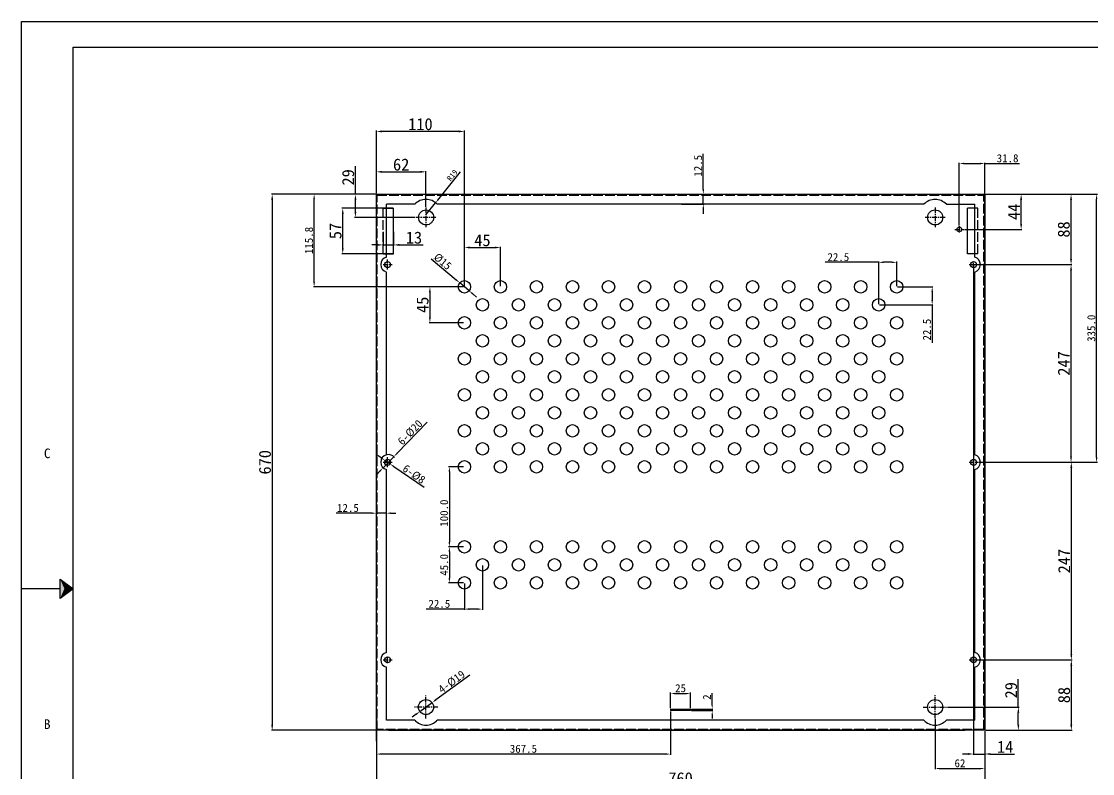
# Model space of a CAD drawing. Header units: millimetres. Extents: x 12436 to 30221, y 8547 to 23793.
# Drawn here: x 14765 to 16103, y 9025 to 9965 of the extents above; entities that cross this region are included whole.
import ezdxf
from ezdxf.enums import TextEntityAlignment as Align

# ---------------------------------------------------------------- set-up
doc = ezdxf.new("R2010")
doc.units = ezdxf.units.MM
doc.header["$PDSIZE"] = -1
for name, pattern in [('ACAD_ISO02W100', [15, 12, -3]), ('CENTER', [10.16, 6.35, -1.27, 1.27, -1.27]), ('DOT', [0.25, 0, -0.25])]:
    doc.linetypes.add(name, pattern=pattern)
doc.layers.add('FORMAT', color=7, linetype='Continuous')
doc.layers.add('print', color=30, linetype='Continuous')
doc.styles.add('Dartop', font='SIMFANG.TTF')
doc.dimstyles.new('0', dxfattribs={"dimtxt": 10, "dimasz": 5, "dimexe": 1, "dimexo": 1, "dimgap": 1.524, "dimtad": 1, "dimdec": 0, "dimzin": 0, "dimdsep": 46, "dimtxsty": 'Standard', "dimcen": 2.5, "dimclrd": 4, "dimclre": 4, "dimclrt": 4, "dimadec": 0, "dimazin": 0, "dimtfac": 1, "dimtdec": 0, "dimtmove": 0, "dimatfit": 3, "dimfxl": 1, "dimtzin": 0, "dimarcsym": 0})
doc.dimstyles.new('副本 (3) ISO-25', dxfattribs={"dimtxt": 15, "dimasz": 7, "dimexe": 1, "dimexo": 1, "dimgap": 1.524, "dimtad": 1, "dimdec": 0, "dimzin": 0, "dimdsep": 46, "dimtxsty": 'Standard', "dimcen": 2.5, "dimclrd": 4, "dimclre": 4, "dimclrt": 4, "dimadec": 0, "dimazin": 0, "dimtfac": 1, "dimtdec": 0, "dimtmove": 0, "dimatfit": 3, "dimfxl": 1, "dimtzin": 0, "dimarcsym": 0})
doc.dimstyles.new('副本 ISO-25', dxfattribs={"dimtxt": 10, "dimasz": 6, "dimexe": 1, "dimexo": 1, "dimgap": 1.524, "dimtad": 1, "dimdec": 1, "dimzin": 0, "dimdsep": 46, "dimtxsty": 'Standard', "dimcen": 2.5, "dimclrd": 4, "dimclre": 4, "dimclrt": 4, "dimadec": 0, "dimazin": 0, "dimtfac": 1, "dimtdec": 1, "dimtmove": 0, "dimatfit": 3, "dimfxl": 1, "dimtzin": 0, "dimarcsym": 0})
doc.dimstyles.new('副本(4) ISO-25', dxfattribs={"dimtxt": 7, "dimasz": 4, "dimexe": 1, "dimexo": 1, "dimgap": 1.524, "dimtad": 1, "dimdec": 0, "dimzin": 0, "dimdsep": 46, "dimtxsty": 'Standard', "dimcen": 2.5, "dimclrd": 4, "dimclre": 4, "dimclrt": 4, "dimadec": 0, "dimazin": 0, "dimtfac": 1, "dimtdec": 0, "dimtmove": 0, "dimatfit": 3, "dimfxl": 1, "dimtzin": 0, "dimarcsym": 0})

# ---------------------------------------------------------------- blocks, each defined once
blk = doc.blocks.new('*D285')
at = {"color": 4, "lineweight": -2}
for p, q in [((15202.2, 9350.3), (15157.8, 9350.3)), ((15208.2, 9327.1), (15208.2, 9351.3)), ((15220.7, 9350.3), (15208.2, 9350.3)), ((15220.7, 9314.6), (15220.7, 9351.3)), ((15226.7, 9350.3), (15232.7, 9350.3))]:
    blk.add_line(p, q, dxfattribs=at)
at = {"color": 4}
for points in [[(15202.2, 9351.3), (15202.2, 9349.3), (15208.2, 9350.3)], [(15226.7, 9351.3), (15226.7, 9349.3), (15220.7, 9350.3)]]:
    blk.add_solid(points, dxfattribs=at)
at = {"layer": 'Defpoints', "color": 0}
for p in [(15220.7, 9350.3), (15208.2, 9326.1), (15220.7, 9313.6)]:
    blk.add_point(p, dxfattribs=at)
at = {"color": 4, "insert": (15172.7, 9356.8), "char_height": 10, "attachment_point": 5}
blk.add_mtext('12.5', dxfattribs=at)
blk = doc.blocks.new('*D286')
at = {"color": 4, "lineweight": -2}
for p, q in [((15616.6, 9754.9), (15616.6, 9799.3)), ((15589.2, 9748.9), (15617.6, 9748.9)), ((15616.6, 9736.4), (15616.6, 9748.9)), ((15589.2, 9736.4), (15617.6, 9736.4)), ((15616.6, 9730.4), (15616.6, 9724.4))]:
    blk.add_line(p, q, dxfattribs=at)
at = {"color": 4}
for points in [[(15615.6, 9754.9), (15617.6, 9754.9), (15616.6, 9748.9)], [(15615.6, 9730.4), (15617.6, 9730.4), (15616.6, 9736.4)]]:
    blk.add_solid(points, dxfattribs=at)
at = {"layer": 'Defpoints', "color": 0}
for p in [(15588.2, 9748.9), (15616.6, 9748.9), (15588.2, 9736.4)]:
    blk.add_point(p, dxfattribs=at)
at = {"color": 4, "insert": (15610.1, 9784.5), "char_height": 10, "attachment_point": 5, "rotation": 90}
blk.add_mtext('12.5', dxfattribs=at)
blk = doc.blocks.new('*D287')
at = {"color": 4, "lineweight": -2}
for p, q in [((15906.2, 9093.2), (15906.2, 9030.2)), ((15968.2, 9077.9), (15968.2, 9030.2)), ((15911.2, 9031.2), (15963.2, 9031.2))]:
    blk.add_line(p, q, dxfattribs=at)
at = {"color": 4}
for points in [[(15911.2, 9032), (15911.2, 9030.3), (15906.2, 9031.2)], [(15963.2, 9032), (15963.2, 9030.3), (15968.2, 9031.2)]]:
    blk.add_solid(points, dxfattribs=at)
at = {"layer": 'Defpoints', "color": 0}
for p in [(15906.2, 9094.2), (15968.2, 9078.9), (15968.2, 9031.2)]:
    blk.add_point(p, dxfattribs=at)
at = {"color": 4, "insert": (15937.2, 9037.7), "char_height": 10, "attachment_point": 5}
blk.add_mtext('62', dxfattribs=at)
blk = doc.blocks.new('*D304')
at = {"layer": 'Defpoints', "color": 0}
for p in [(15920.8, 9107.9), (16010.1, 9107.9), (15968.2, 9078.9)]:
    blk.add_point(p, dxfattribs=at)
at = {"layer": 'FORMAT', "color": 4, "lineweight": -2}
for p, q in [((16010.1, 9107.9), (16010.1, 9143)), ((15921.8, 9107.9), (16011.1, 9107.9)), ((16010.1, 9085.9), (16010.1, 9100.9)), ((15969.2, 9078.9), (16011.1, 9078.9))]:
    blk.add_line(p, q, dxfattribs=at)
at = {"layer": 'FORMAT', "color": 4}
for points in [[(16009, 9100.9), (16011.3, 9100.9), (16010.1, 9107.9)], [(16009, 9085.9), (16011.3, 9085.9), (16010.1, 9078.9)]]:
    blk.add_solid(points, dxfattribs=at)
at = {"layer": 'FORMAT', "color": 4, "insert": (16001.1, 9129), "char_height": 15, "attachment_point": 5, "rotation": 90}
blk.add_mtext('29', dxfattribs=at)
blk = doc.blocks.new('*D290')
at = {"layer": 'Defpoints', "color": 0}
for p in [(15208.2, 9078.9), (15968.2, 9078.9), (15968.2, 9009.8)]:
    blk.add_point(p, dxfattribs=at)
at = {"layer": 'FORMAT', "color": 4, "lineweight": -2}
for p, q in [((15208.2, 9077.9), (15208.2, 9008.8)), ((15968.2, 9077.9), (15968.2, 9008.8)), ((15215.2, 9009.8), (15961.2, 9009.8))]:
    blk.add_line(p, q, dxfattribs=at)
at = {"layer": 'FORMAT', "color": 4}
for points in [[(15215.2, 9011), (15215.2, 9008.7), (15208.2, 9009.8)], [(15961.2, 9011), (15961.2, 9008.7), (15968.2, 9009.8)]]:
    blk.add_solid(points, dxfattribs=at)
at = {"layer": 'FORMAT', "color": 4, "insert": (15588.2, 9018.9), "char_height": 15, "attachment_point": 5}
blk.add_mtext('760', dxfattribs=at)
blk = doc.blocks.new('*D291')
at = {"layer": 'Defpoints', "color": 0}
for p in [(15208.2, 9748.9), (15078.1, 9078.9), (15208.2, 9078.9)]:
    blk.add_point(p, dxfattribs=at)
at = {"layer": 'FORMAT', "color": 4, "lineweight": -2}
for p, q in [((15207.2, 9748.9), (15077.1, 9748.9)), ((15078.1, 9741.9), (15078.1, 9085.9)), ((15207.2, 9078.9), (15077.1, 9078.9))]:
    blk.add_line(p, q, dxfattribs=at)
at = {"layer": 'FORMAT', "color": 4}
for points in [[(15076.9, 9741.9), (15079.3, 9741.9), (15078.1, 9748.9)], [(15076.9, 9085.9), (15079.3, 9085.9), (15078.1, 9078.9)]]:
    blk.add_solid(points, dxfattribs=at)
at = {"layer": 'FORMAT', "color": 4, "insert": (15069.1, 9413.9), "char_height": 15, "attachment_point": 5, "rotation": 90}
blk.add_mtext('670', dxfattribs=at)
blk = doc.blocks.new('*D307')
at = {"layer": 'Defpoints', "color": 0}
for p in [(15363.2, 9682.3), (15318.2, 9633.2), (15363.2, 9633.2)]:
    blk.add_point(p, dxfattribs=at)
at = {"layer": 'FORMAT', "color": 4, "lineweight": -2}
for p, q in [((15318.2, 9634.2), (15318.2, 9683.3)), ((15325.2, 9682.3), (15356.2, 9682.3)), ((15363.2, 9634.2), (15363.2, 9683.3))]:
    blk.add_line(p, q, dxfattribs=at)
at = {"layer": 'FORMAT', "color": 4}
for points in [[(15325.2, 9683.5), (15325.2, 9681.1), (15318.2, 9682.3)], [(15356.2, 9683.5), (15356.2, 9681.1), (15363.2, 9682.3)]]:
    blk.add_solid(points, dxfattribs=at)
at = {"layer": 'FORMAT', "color": 4, "insert": (15340.7, 9691.3), "char_height": 15, "attachment_point": 5}
blk.add_mtext('45', dxfattribs=at)
blk = doc.blocks.new('*D308')
at = {"layer": 'Defpoints', "color": 0}
for p in [(15318.2, 9633.2), (15275.1, 9588.2), (15318.2, 9588.2)]:
    blk.add_point(p, dxfattribs=at)
at = {"layer": 'FORMAT', "color": 4, "lineweight": -2}
for p, q in [((15317.2, 9633.2), (15274.1, 9633.2)), ((15275.1, 9626.2), (15275.1, 9595.2)), ((15317.2, 9588.2), (15274.1, 9588.2))]:
    blk.add_line(p, q, dxfattribs=at)
at = {"layer": 'FORMAT', "color": 4}
for points in [[(15273.9, 9626.2), (15276.2, 9626.2), (15275.1, 9633.2)], [(15273.9, 9595.2), (15276.2, 9595.2), (15275.1, 9588.2)]]:
    blk.add_solid(points, dxfattribs=at)
at = {"layer": 'FORMAT', "color": 4, "insert": (15266, 9610.7), "char_height": 15, "attachment_point": 5, "rotation": 90}
blk.add_mtext('45', dxfattribs=at)
blk = doc.blocks.new('*D309')
at = {"layer": 'Defpoints', "color": 0}
for p in [(15312.3, 9638.2), (15324.1, 9628.2)]:
    blk.add_point(p, dxfattribs=at)
at = {"layer": 'FORMAT', "color": 4, "lineweight": -2}
for p, q in [((15276.7, 9668.3), (15307.7, 9642.1)), ((15324.1, 9628.2), (15312.3, 9638.2)), ((15328.7, 9624.3), (15333.3, 9620.4))]:
    blk.add_line(p, q, dxfattribs=at)
at = {"layer": 'FORMAT', "color": 4}
for points in [[(15308.3, 9642.8), (15307.1, 9641.3), (15312.3, 9638.2)], [(15329.3, 9625.1), (15328, 9623.5), (15324.1, 9628.2)]]:
    blk.add_solid(points, dxfattribs=at)
at = {"layer": 'FORMAT', "color": 4, "insert": (15291, 9664.8), "char_height": 10, "attachment_point": 5, "rotation": 319.7465}
blk.add_mtext('%%C15', dxfattribs=at)
blk = doc.blocks.new('*D292')
at = {"layer": 'Defpoints', "color": 0}
for p in [(15130.5, 9748.9), (15208.2, 9748.9), (15318.2, 9633.2)]:
    blk.add_point(p, dxfattribs=at)
at = {"layer": 'FORMAT', "color": 4, "lineweight": -2}
for p, q in [((15207.2, 9748.9), (15129.5, 9748.9)), ((15130.5, 9639.2), (15130.5, 9742.9)), ((15317.2, 9633.2), (15129.5, 9633.2))]:
    blk.add_line(p, q, dxfattribs=at)
at = {"layer": 'FORMAT', "color": 4}
for points in [[(15129.5, 9742.9), (15131.5, 9742.9), (15130.5, 9748.9)], [(15129.5, 9639.2), (15131.5, 9639.2), (15130.5, 9633.2)]]:
    blk.add_solid(points, dxfattribs=at)
at = {"layer": 'FORMAT', "color": 4, "insert": (15124, 9691.1), "char_height": 10, "attachment_point": 5, "rotation": 90}
blk.add_mtext('115.8', dxfattribs=at)
blk = doc.blocks.new('*D293')
at = {"layer": 'Defpoints', "color": 0}
for p in [(15208.2, 9827.4), (15208.2, 9748.9), (15318.2, 9633.2)]:
    blk.add_point(p, dxfattribs=at)
at = {"layer": 'FORMAT', "color": 4, "lineweight": -2}
for p, q in [((15208.2, 9749.9), (15208.2, 9828.4)), ((15311.2, 9827.4), (15215.2, 9827.4)), ((15318.2, 9634.2), (15318.2, 9828.4))]:
    blk.add_line(p, q, dxfattribs=at)
at = {"layer": 'FORMAT', "color": 4}
for points in [[(15215.2, 9828.6), (15215.2, 9826.2), (15208.2, 9827.4)], [(15311.2, 9828.6), (15311.2, 9826.2), (15318.2, 9827.4)]]:
    blk.add_solid(points, dxfattribs=at)
at = {"layer": 'FORMAT', "color": 4, "insert": (15263.2, 9836.4), "char_height": 15, "attachment_point": 5}
blk.add_mtext('110', dxfattribs=at)
blk = doc.blocks.new('*D306')
at = {"layer": 'Defpoints', "color": 0}
for p in [(15968.2, 9748.9), (16076, 9748.9), (15954.2, 9660.9)]:
    blk.add_point(p, dxfattribs=at)
at = {"layer": 'FORMAT', "color": 4, "lineweight": -2}
for p, q in [((15969.2, 9748.9), (16077, 9748.9)), ((16076, 9667.9), (16076, 9741.9)), ((15955.2, 9660.9), (16077, 9660.9))]:
    blk.add_line(p, q, dxfattribs=at)
at = {"layer": 'FORMAT', "color": 4}
for points in [[(16074.8, 9741.9), (16077.1, 9741.9), (16076, 9748.9)], [(16074.8, 9667.9), (16077.1, 9667.9), (16076, 9660.9)]]:
    blk.add_solid(points, dxfattribs=at)
at = {"layer": 'FORMAT', "color": 4, "insert": (16066.9, 9704.9), "char_height": 15, "attachment_point": 5, "rotation": 90}
blk.add_mtext('88', dxfattribs=at)
blk = doc.blocks.new('*D294')
at = {"layer": 'Defpoints', "color": 0}
for p in [(15955.1, 9660.9), (16076, 9660.9), (15959.8, 9413.9)]:
    blk.add_point(p, dxfattribs=at)
at = {"layer": 'FORMAT', "color": 4, "lineweight": -2}
for p, q in [((15956.1, 9660.9), (16077, 9660.9)), ((16076, 9420.9), (16076, 9653.9)), ((15960.8, 9413.9), (16077, 9413.9))]:
    blk.add_line(p, q, dxfattribs=at)
at = {"layer": 'FORMAT', "color": 4}
for points in [[(16074.8, 9653.9), (16077.1, 9653.9), (16076, 9660.9)], [(16074.8, 9420.9), (16077.1, 9420.9), (16076, 9413.9)]]:
    blk.add_solid(points, dxfattribs=at)
at = {"layer": 'FORMAT', "color": 4, "insert": (16066.9, 9537.4), "char_height": 15, "attachment_point": 5, "rotation": 90}
blk.add_mtext('247', dxfattribs=at)
blk = doc.blocks.new('*D295')
at = {"layer": 'Defpoints', "color": 0}
for p in [(15954.2, 9166.9), (15968.2, 9078.9), (16076.3, 9078.9)]:
    blk.add_point(p, dxfattribs=at)
at = {"layer": 'FORMAT', "color": 4, "lineweight": -2}
for p, q in [((15955.2, 9166.9), (16077.3, 9166.9)), ((16076.3, 9159.9), (16076.3, 9085.9)), ((15969.2, 9078.9), (16077.3, 9078.9))]:
    blk.add_line(p, q, dxfattribs=at)
at = {"layer": 'FORMAT', "color": 4}
for points in [[(16075.1, 9159.9), (16077.5, 9159.9), (16076.3, 9166.9)], [(16075.1, 9085.9), (16077.5, 9085.9), (16076.3, 9078.9)]]:
    blk.add_solid(points, dxfattribs=at)
at = {"layer": 'FORMAT', "color": 4, "insert": (16067.3, 9122.9), "char_height": 15, "attachment_point": 5, "rotation": 90}
blk.add_mtext('88', dxfattribs=at)
blk = doc.blocks.new('*D296')
at = {"layer": 'Defpoints', "color": 0}
for p in [(15995.2, 9413.9), (16072.7, 9166.9), (16076.3, 9166.9)]:
    blk.add_point(p, dxfattribs=at)
at = {"layer": 'FORMAT', "color": 4, "lineweight": -2}
for p, q in [((15996.2, 9413.9), (16077.3, 9413.9)), ((16076.3, 9406.9), (16076.3, 9173.9)), ((16073.7, 9166.9), (16077.3, 9166.9))]:
    blk.add_line(p, q, dxfattribs=at)
at = {"layer": 'FORMAT', "color": 4}
for points in [[(16075.1, 9406.9), (16077.5, 9406.9), (16076.3, 9413.9)], [(16075.1, 9173.9), (16077.5, 9173.9), (16076.3, 9166.9)]]:
    blk.add_solid(points, dxfattribs=at)
at = {"layer": 'FORMAT', "color": 4, "insert": (16067.3, 9290.4), "char_height": 15, "attachment_point": 5, "rotation": 90}
blk.add_mtext('247', dxfattribs=at)
blk = doc.blocks.new('*D297')
at = {"color": 4, "lineweight": -2}
for p, q in [((15969.2, 9748.9), (16108.9, 9748.9)), ((16107.9, 9419.9), (16107.9, 9742.9)), ((15960.8, 9413.9), (16108.9, 9413.9))]:
    blk.add_line(p, q, dxfattribs=at)
at = {"color": 4}
for points in [[(16106.9, 9742.9), (16108.9, 9742.9), (16107.9, 9748.9)], [(16106.9, 9419.9), (16108.9, 9419.9), (16107.9, 9413.9)]]:
    blk.add_solid(points, dxfattribs=at)
at = {"layer": 'Defpoints', "color": 0}
for p in [(15968.2, 9748.9), (16107.9, 9748.9), (15959.8, 9413.9)]:
    blk.add_point(p, dxfattribs=at)
at = {"color": 4, "insert": (16101.3, 9581.4), "char_height": 10, "attachment_point": 5, "rotation": 90}
blk.add_mtext('335.0', dxfattribs=at)
blk = doc.blocks.new('*D298')
at = {"layer": 'Defpoints', "color": 0}
for p in [(15954.2, 9660.9), (15968.2, 9078.9), (15968.2, 9049.3)]:
    blk.add_point(p, dxfattribs=at)
at = {"layer": 'FORMAT', "color": 4, "lineweight": -2}
for p, q in [((15954.2, 9659.9), (15954.2, 9048.3)), ((15968.2, 9077.9), (15968.2, 9048.3)), ((15947.2, 9049.3), (15940.2, 9049.3)), ((15954.2, 9049.3), (15968.2, 9049.3)), ((15975.2, 9049.3), (16005.2, 9049.3))]:
    blk.add_line(p, q, dxfattribs=at)
at = {"layer": 'FORMAT', "color": 4}
for points in [[(15947.2, 9050.5), (15947.2, 9048.1), (15954.2, 9049.3)], [(15975.2, 9050.5), (15975.2, 9048.1), (15968.2, 9049.3)]]:
    blk.add_solid(points, dxfattribs=at)
at = {"layer": 'FORMAT', "color": 4, "insert": (15993.7, 9058.3), "char_height": 15, "attachment_point": 5}
blk.add_mtext('14', dxfattribs=at)
blk = doc.blocks.new('*U13')
at = {"color": 254, "linetype": 'Continuous', "extrusion": (0, 0, -1)}
for points in [[(-0.833, 11), (-0.75, 10.812), (-0.75, 11.188)], [(-0.833, 11), (-0.75, 11.188), (-1, 11)], [(-0.833, 11), (-1, 11), (-0.75, 10.812)]]:
    blk.add_solid(points, dxfattribs=at)
blk = doc.blocks.new('*D288')
at = {"layer": 'Defpoints', "color": 0}
for p in [(15230, 9420.8), (15216.6, 9407)]:
    blk.add_point(p, dxfattribs=at)
at = {"layer": 'FORMAT', "color": 4, "lineweight": -2}
for p, q in [((15271.8, 9464), (15234.2, 9425.1)), ((15216.6, 9407), (15230, 9420.8)), ((15212.4, 9402.7), (15208.3, 9398.4))]:
    blk.add_line(p, q, dxfattribs=at)
blk.add_arc((15223.3, 9413.9), 9.61, 39.9226, 99.8052, dxfattribs=at)
at = {"layer": 'FORMAT', "color": 4}
for points in [[(15233.5, 9425.8), (15234.9, 9424.5), (15230, 9420.8)], [(15211.7, 9403.4), (15213.2, 9402), (15216.6, 9407)]]:
    blk.add_solid(points, dxfattribs=at)
at = {"layer": 'FORMAT', "color": 4, "insert": (15250.4, 9451.2), "char_height": 10, "attachment_point": 5, "rotation": 45.8837}
blk.add_mtext('6-%%C20', dxfattribs=at)
blk = doc.blocks.new('*D289')
at = {"layer": 'Defpoints', "color": 0}
for p in [(15219.1, 9416.1), (15225.3, 9411.8)]:
    blk.add_point(p, dxfattribs=at)
at = {"layer": 'FORMAT', "color": 4, "lineweight": -2}
for p, q in [((15214.2, 9419.5), (15209.3, 9422.9)), ((15219.1, 9416.1), (15225.3, 9411.8)), ((15267.8, 9382.3), (15230.2, 9408.4))]:
    blk.add_line(p, q, dxfattribs=at)
at = {"layer": 'FORMAT', "color": 4}
for points in [[(15214.8, 9420.3), (15213.6, 9418.7), (15219.1, 9416.1)], [(15230.8, 9409.2), (15229.6, 9407.6), (15225.3, 9411.8)]]:
    blk.add_solid(points, dxfattribs=at)
at = {"layer": 'FORMAT', "color": 4, "insert": (15255.2, 9399), "char_height": 10, "attachment_point": 5, "rotation": 325.2462}
blk.add_mtext('6-%%C8', dxfattribs=at)
blk = doc.blocks.new('*D301')
at = {"layer": 'Defpoints', "color": 0}
for p in [(15968.2, 9787.3), (15968.2, 9748.9), (15936.4, 9708.9)]:
    blk.add_point(p, dxfattribs=at)
at = {"layer": 'FORMAT', "color": 4, "lineweight": -2}
for p, q in [((15936.4, 9709.9), (15936.4, 9788.3)), ((15942.4, 9787.3), (15962.2, 9787.3)), ((15968.2, 9749.9), (15968.2, 9788.3)), ((15968.2, 9787.3), (16011.6, 9787.3))]:
    blk.add_line(p, q, dxfattribs=at)
at = {"layer": 'FORMAT', "color": 4}
for points in [[(15942.4, 9788.3), (15942.4, 9786.3), (15936.4, 9787.3)], [(15962.2, 9788.3), (15962.2, 9786.3), (15968.2, 9787.3)]]:
    blk.add_solid(points, dxfattribs=at)
at = {"layer": 'FORMAT', "color": 4, "insert": (15996.7, 9793.8), "char_height": 10, "attachment_point": 5}
blk.add_mtext('31.8', dxfattribs=at)
blk = doc.blocks.new('*D302')
at = {"layer": 'Defpoints', "color": 0}
for p in [(15968.2, 9748.9), (16013.6, 9748.9), (15942, 9704.9)]:
    blk.add_point(p, dxfattribs=at)
at = {"layer": 'FORMAT', "color": 4, "lineweight": -2}
for p, q in [((15969.2, 9748.9), (16014.6, 9748.9)), ((16013.6, 9711.9), (16013.6, 9741.9)), ((15943, 9704.9), (16014.6, 9704.9))]:
    blk.add_line(p, q, dxfattribs=at)
at = {"layer": 'FORMAT', "color": 4}
for points in [[(16012.4, 9741.9), (16014.8, 9741.9), (16013.6, 9748.9)], [(16012.4, 9711.9), (16014.8, 9711.9), (16013.6, 9704.9)]]:
    blk.add_solid(points, dxfattribs=at)
at = {"layer": 'FORMAT', "color": 4, "insert": (16004.6, 9726.9), "char_height": 15, "attachment_point": 5, "rotation": 90}
blk.add_mtext('44', dxfattribs=at)
blk = doc.blocks.new('*D303')
at = {"layer": 'Defpoints', "color": 0}
for p in [(15318.2, 9408.2), (15299.4, 9308.2), (15318.2, 9308.2)]:
    blk.add_point(p, dxfattribs=at)
at = {"layer": 'FORMAT', "color": 4, "lineweight": -2}
for p, q in [((15317.2, 9408.2), (15298.4, 9408.2)), ((15299.4, 9402.2), (15299.4, 9314.2)), ((15317.2, 9308.2), (15298.4, 9308.2))]:
    blk.add_line(p, q, dxfattribs=at)
at = {"layer": 'FORMAT', "color": 4}
for points in [[(15298.4, 9402.2), (15300.4, 9402.2), (15299.4, 9408.2)], [(15298.4, 9314.2), (15300.4, 9314.2), (15299.4, 9308.2)]]:
    blk.add_solid(points, dxfattribs=at)
at = {"layer": 'FORMAT', "color": 4, "insert": (15292.9, 9350.3), "char_height": 10, "attachment_point": 5, "rotation": 90}
blk.add_mtext('100.0', dxfattribs=at)
blk = doc.blocks.new('*D299')
at = {"layer": 'Defpoints', "color": 0}
for p in [(15318.2, 9308.2), (15299.4, 9263.2), (15318.2, 9263.2)]:
    blk.add_point(p, dxfattribs=at)
at = {"layer": 'FORMAT', "color": 4, "lineweight": -2}
for p, q in [((15317.2, 9308.2), (15298.4, 9308.2)), ((15299.4, 9302.2), (15299.4, 9269.2)), ((15317.2, 9263.2), (15298.4, 9263.2))]:
    blk.add_line(p, q, dxfattribs=at)
at = {"layer": 'FORMAT', "color": 4}
for points in [[(15298.4, 9302.2), (15300.4, 9302.2), (15299.4, 9308.2)], [(15298.4, 9269.2), (15300.4, 9269.2), (15299.4, 9263.2)]]:
    blk.add_solid(points, dxfattribs=at)
at = {"layer": 'FORMAT', "color": 4, "insert": (15292.9, 9285.7), "char_height": 10, "attachment_point": 5, "rotation": 90}
blk.add_mtext('45.0', dxfattribs=at)
blk = doc.blocks.new('*D300')
at = {"layer": 'Defpoints', "color": 0}
for p in [(15340.7, 9285.7), (15318.2, 9263.2), (15340.7, 9230.4)]:
    blk.add_point(p, dxfattribs=at)
at = {"layer": 'FORMAT', "color": 4, "lineweight": -2}
for p, q in [((15340.7, 9284.7), (15340.7, 9229.4)), ((15318.2, 9262.2), (15318.2, 9229.4)), ((15318.2, 9230.4), (15270.3, 9230.4)), ((15334.7, 9230.4), (15324.2, 9230.4))]:
    blk.add_line(p, q, dxfattribs=at)
at = {"layer": 'FORMAT', "color": 4}
for points in [[(15324.2, 9231.4), (15324.2, 9229.4), (15318.2, 9230.4)], [(15334.7, 9231.4), (15334.7, 9229.4), (15340.7, 9230.4)]]:
    blk.add_solid(points, dxfattribs=at)
at = {"layer": 'FORMAT', "color": 4, "insert": (15286.9, 9237), "char_height": 10, "attachment_point": 5}
blk.add_mtext('22.5', dxfattribs=at)
blk = doc.blocks.new('*D310')
at = {"layer": 'Defpoints', "color": 0}
for p in [(15270.2, 9776.9), (15208.2, 9748.9), (15270.2, 9732.2)]:
    blk.add_point(p, dxfattribs=at)
at = {"layer": 'FORMAT', "color": 4, "lineweight": -2}
for p, q in [((15208.2, 9749.9), (15208.2, 9777.9)), ((15215.2, 9776.9), (15263.2, 9776.9)), ((15270.2, 9733.2), (15270.2, 9777.9))]:
    blk.add_line(p, q, dxfattribs=at)
at = {"layer": 'FORMAT', "color": 4}
for points in [[(15215.2, 9778.1), (15215.2, 9775.7), (15208.2, 9776.9)], [(15263.2, 9778.1), (15263.2, 9775.7), (15270.2, 9776.9)]]:
    blk.add_solid(points, dxfattribs=at)
at = {"layer": 'FORMAT', "color": 4, "insert": (15239.2, 9785.9), "char_height": 15, "attachment_point": 5}
blk.add_mtext('62', dxfattribs=at)
blk = doc.blocks.new('*D311')
at = {"layer": 'Defpoints', "color": 0}
for p in [(15182, 9748.9), (15208.2, 9748.9), (15257.8, 9719.9)]:
    blk.add_point(p, dxfattribs=at)
at = {"layer": 'FORMAT', "color": 4, "lineweight": -2}
for p, q in [((15182, 9748.9), (15182, 9784)), ((15207.2, 9748.9), (15181, 9748.9)), ((15182, 9726.9), (15182, 9741.9)), ((15256.8, 9719.9), (15181, 9719.9))]:
    blk.add_line(p, q, dxfattribs=at)
at = {"layer": 'FORMAT', "color": 4}
for points in [[(15180.9, 9741.9), (15183.2, 9741.9), (15182, 9748.9)], [(15180.9, 9726.9), (15183.2, 9726.9), (15182, 9719.9)]]:
    blk.add_solid(points, dxfattribs=at)
at = {"layer": 'FORMAT', "color": 4, "insert": (15173, 9770), "char_height": 15, "attachment_point": 5, "rotation": 90}
blk.add_mtext('29', dxfattribs=at)
blk = doc.blocks.new('*D313')
at = {"layer": 'Defpoints', "color": 0}
for p in [(15277.8, 9113.5), (15262.6, 9102.4)]:
    blk.add_point(p, dxfattribs=at)
at = {"layer": 'FORMAT', "color": 4, "lineweight": -2}
for p, q in [((15324.9, 9147.9), (15282.6, 9117)), ((15262.6, 9102.4), (15277.8, 9113.5)), ((15257.8, 9098.9), (15252.9, 9095.3))]:
    blk.add_line(p, q, dxfattribs=at)
at = {"layer": 'FORMAT', "color": 4}
for points in [[(15282, 9117.8), (15283.2, 9116.2), (15277.8, 9113.5)], [(15257.2, 9099.7), (15258.4, 9098), (15262.6, 9102.4)]]:
    blk.add_solid(points, dxfattribs=at)
at = {"layer": 'FORMAT', "color": 4, "insert": (15302.3, 9139.5), "char_height": 10, "attachment_point": 5, "rotation": 36.1621}
blk.add_mtext('4-%%C19', dxfattribs=at)
blk = doc.blocks.new('*D396')
at = {"layer": 'Defpoints', "color": 0}
for p in [(15166.2, 9731.4), (15229.7, 9731.4), (15229.7, 9674.4)]:
    blk.add_point(p, dxfattribs=at)
at = {"layer": 'FORMAT', "color": 4, "lineweight": -2}
for p, q in [((15228.7, 9731.4), (15165.2, 9731.4)), ((15166.2, 9681.4), (15166.2, 9724.4)), ((15228.7, 9674.4), (15165.2, 9674.4))]:
    blk.add_line(p, q, dxfattribs=at)
at = {"layer": 'FORMAT', "color": 4}
for points in [[(15165.1, 9724.4), (15167.4, 9724.4), (15166.2, 9731.4)], [(15165.1, 9681.4), (15167.4, 9681.4), (15166.2, 9674.4)]]:
    blk.add_solid(points, dxfattribs=at)
at = {"layer": 'FORMAT', "color": 4, "insert": (15157.2, 9702.9), "char_height": 15, "attachment_point": 5, "rotation": 90}
blk.add_mtext('57', dxfattribs=at)
blk = doc.blocks.new('*D397')
at = {"layer": 'Defpoints', "color": 0}
for p in [(15216.7, 9702.9), (15229.7, 9702.9), (15229.7, 9685.6)]:
    blk.add_point(p, dxfattribs=at)
at = {"layer": 'FORMAT', "color": 4, "lineweight": -2}
for p, q in [((15216.7, 9701.9), (15216.7, 9684.6)), ((15229.7, 9701.9), (15229.7, 9684.6)), ((15209.7, 9685.6), (15202.7, 9685.6)), ((15216.7, 9685.6), (15229.7, 9685.6)), ((15236.7, 9685.6), (15266.7, 9685.6))]:
    blk.add_line(p, q, dxfattribs=at)
at = {"layer": 'FORMAT', "color": 4}
for points in [[(15209.7, 9686.7), (15209.7, 9684.4), (15216.7, 9685.6)], [(15236.7, 9686.7), (15236.7, 9684.4), (15229.7, 9685.6)]]:
    blk.add_solid(points, dxfattribs=at)
at = {"layer": 'FORMAT', "color": 4, "insert": (15255.2, 9694.6), "char_height": 15, "attachment_point": 5}
blk.add_mtext('13', dxfattribs=at)
blk = doc.blocks.new('*D398')
at = {"color": 4, "lineweight": -2}
for p, q in [((15312.9, 9777), (15284.7, 9741.4)), ((15270.2, 9723.1), (15282.2, 9738.3))]:
    blk.add_line(p, q, dxfattribs=at)
at = {"color": 4}
blk.add_solid([(15284.2, 9741.8), (15285.2, 9741), (15282.2, 9738.3)], dxfattribs=at)
at = {"layer": 'Defpoints', "color": 0}
for p in [(15282.2, 9738.3), (15270.2, 9723.1)]:
    blk.add_point(p, dxfattribs=at)
at = {"color": 4, "insert": (15303, 9772.5), "char_height": 7, "attachment_point": 5, "rotation": 51.5595}
blk.add_mtext('R19', dxfattribs=at)
blk = doc.blocks.new('*D399')
at = {"layer": 'Defpoints', "color": 0}
for p in [(15858.2, 9633.2), (15902.5, 9633.2), (15835.7, 9610.7)]:
    blk.add_point(p, dxfattribs=at)
at = {"layer": 'FORMAT', "color": 4, "lineweight": -2}
for p, q in [((15859.2, 9633.2), (15903.5, 9633.2)), ((15902.5, 9627.2), (15902.5, 9616.7)), ((15836.7, 9610.7), (15903.5, 9610.7)), ((15902.5, 9610.7), (15902.5, 9563.1))]:
    blk.add_line(p, q, dxfattribs=at)
at = {"layer": 'FORMAT', "color": 4}
for points in [[(15901.5, 9627.2), (15903.5, 9627.2), (15902.5, 9633.2)], [(15901.5, 9616.7), (15903.5, 9616.7), (15902.5, 9610.7)]]:
    blk.add_solid(points, dxfattribs=at)
at = {"layer": 'FORMAT', "color": 4, "insert": (15896, 9579.7), "char_height": 10, "attachment_point": 5, "rotation": 90}
blk.add_mtext('22.5', dxfattribs=at)
blk = doc.blocks.new('*D400')
at = {"layer": 'Defpoints', "color": 0}
for p in [(15835.7, 9663.8), (15858.2, 9633.2), (15835.7, 9610.7)]:
    blk.add_point(p, dxfattribs=at)
at = {"layer": 'FORMAT', "color": 4, "lineweight": -2}
for p, q in [((15835.7, 9663.8), (15768.8, 9663.8)), ((15835.7, 9611.7), (15835.7, 9664.8)), ((15852.2, 9663.8), (15841.7, 9663.8)), ((15858.2, 9634.2), (15858.2, 9664.8))]:
    blk.add_line(p, q, dxfattribs=at)
at = {"layer": 'FORMAT', "color": 4}
for points in [[(15841.7, 9664.8), (15841.7, 9662.8), (15835.7, 9663.8)], [(15852.2, 9664.8), (15852.2, 9662.8), (15858.2, 9663.8)]]:
    blk.add_solid(points, dxfattribs=at)
at = {"layer": 'FORMAT', "color": 4, "insert": (15785.3, 9670.3), "char_height": 10, "attachment_point": 5}
blk.add_mtext('22.5', dxfattribs=at)
blk = doc.blocks.new('*D410')
at = {"color": 4, "lineweight": -2}
for p, q in [((15627.7, 9110.5), (15627.7, 9125.3)), ((15601.7, 9105.5), (15628.7, 9105.5)), ((15601.7, 9103.5), (15628.7, 9103.5)), ((15627.7, 9103.5), (15627.7, 9105.5)), ((15627.7, 9098.5), (15627.7, 9093.5))]:
    blk.add_line(p, q, dxfattribs=at)
at = {"color": 4}
for points in [[(15626.9, 9110.5), (15628.5, 9110.5), (15627.7, 9105.5)], [(15626.9, 9098.5), (15628.5, 9098.5), (15627.7, 9103.5)]]:
    blk.add_solid(points, dxfattribs=at)
at = {"layer": 'Defpoints', "color": 0}
for p in [(15600.7, 9105.5), (15600.7, 9103.5), (15627.7, 9105.5)]:
    blk.add_point(p, dxfattribs=at)
at = {"color": 4, "insert": (15621.2, 9120.4), "char_height": 10, "attachment_point": 5, "rotation": 90}
blk.add_mtext('2', dxfattribs=at)
blk = doc.blocks.new('*D411')
at = {"color": 4, "lineweight": -2}
for p, q in [((15575.7, 9106.5), (15575.7, 9126)), ((15600.7, 9106.5), (15600.7, 9126)), ((15580.7, 9125), (15595.7, 9125))]:
    blk.add_line(p, q, dxfattribs=at)
at = {"color": 4}
for points in [[(15580.7, 9125.8), (15580.7, 9124.2), (15575.7, 9125)], [(15595.7, 9125.8), (15595.7, 9124.2), (15600.7, 9125)]]:
    blk.add_solid(points, dxfattribs=at)
at = {"layer": 'Defpoints', "color": 0}
for p in [(15600.7, 9125), (15575.7, 9105.5), (15600.7, 9105.5)]:
    blk.add_point(p, dxfattribs=at)
at = {"color": 4, "insert": (15588.2, 9131.5), "char_height": 10, "attachment_point": 5}
blk.add_mtext('25', dxfattribs=at)
blk = doc.blocks.new('*D412')
at = {"color": 4, "lineweight": -2}
for p, q in [((15208.2, 9102.5), (15208.2, 9048.2)), ((15575.7, 9102.5), (15575.7, 9048.2)), ((15569.7, 9049.2), (15214.2, 9049.2))]:
    blk.add_line(p, q, dxfattribs=at)
at = {"color": 4}
for points in [[(15214.2, 9050.2), (15214.2, 9048.2), (15208.2, 9049.2)], [(15569.7, 9050.2), (15569.7, 9048.2), (15575.7, 9049.2)]]:
    blk.add_solid(points, dxfattribs=at)
at = {"layer": 'Defpoints', "color": 0}
for p in [(15208.2, 9103.5), (15575.7, 9103.5), (15208.2, 9049.2)]:
    blk.add_point(p, dxfattribs=at)
at = {"color": 4, "insert": (15391.9, 9055.8), "char_height": 10, "attachment_point": 5}
blk.add_mtext('367.5', dxfattribs=at)

msp = doc.modelspace()

# ---------------------------------------------------------------- linework, layer by layer
at = {"color": 0, "linetype": 'DOT'}
msp.add_line((14764.845, 8578.995), (14764.845, 9932.674), dxfattribs=at)
at = {"color": 0}
for p, q in [((14829.306, 8578.995), (14829.306, 9932.674)), ((14813.19, 9255.835), (14764.845, 9255.835))]:
    msp.add_line(p, q, dxfattribs=at)
for p, q in [((14829.306, 9932.674), (16747.952, 9932.674)), ((15208.195, 9748.941), (15968.195, 9748.941)), ((15208.195, 9065.441), (15208.195, 9748.941)), ((15968.195, 9748.941), (15968.195, 9078.941)), ((15968.195, 9078.941), (15968.195, 9748.941)), ((15220.695, 9670.191), (15220.695, 9736.441)), ((15256.195, 9736.441), (15220.695, 9736.441)), ((15220.695, 9731.441), (15229.695, 9731.441)), ((15229.695, 9674.441), (15229.695, 9731.441)), ((15892.195, 9736.441), (15284.195, 9736.441)), ((15920.195, 9736.441), (15955.695, 9736.441)), ((15955.695, 9731.441), (15946.695, 9731.441)), ((15946.695, 9674.441), (15946.695, 9731.441)), ((15955.695, 9670.191), (15955.695, 9736.441)), ((15220.695, 9674.441), (15229.695, 9674.441)), ((15955.695, 9674.441), (15946.695, 9674.441)), ((15220.695, 9423.191), (15220.695, 9651.691)), ((15955.695, 9423.191), (15955.695, 9651.691)), ((15220.695, 9176.191), (15220.695, 9404.691)), ((15955.695, 9176.191), (15955.695, 9404.691)), ((15220.695, 9091.441), (15220.695, 9157.691)), ((15955.695, 9091.441), (15955.695, 9157.691)), ((15575.695, 9105.541), (15600.695, 9105.541)), ((15575.695, 9105.541), (15575.695, 9103.541)), ((15600.695, 9103.541), (15575.695, 9103.541)), ((15600.695, 9105.541), (15600.695, 9103.541)), ((15256.195, 9091.441), (15220.695, 9091.441)), ((15892.195, 9091.441), (15284.195, 9091.441)), ((15955.695, 9091.441), (15920.195, 9091.441)), ((15968.195, 9078.941), (15208.195, 9078.941)), ((15223.195, 9078.941), (15943.195, 9078.941))]:
    msp.add_line(p, q)
at = {"color": 6, "linetype": 'ACAD_ISO02W100'}
for p, q in [((15209.195, 9747.941), (15967.195, 9747.941)), ((15209.195, 9078.941), (15209.195, 9747.941)), ((15967.195, 9079.941), (15967.195, 9747.941)), ((15216.695, 9731.441), (15220.695, 9731.441)), ((15216.695, 9674.441), (15216.695, 9731.441)), ((15959.695, 9731.441), (15955.695, 9731.441)), ((15959.695, 9674.441), (15959.695, 9731.441)), ((15216.695, 9674.441), (15220.695, 9674.441)), ((15959.695, 9674.441), (15955.695, 9674.441)), ((15967.195, 9079.941), (15209.195, 9079.941))]:
    msp.add_line(p, q, dxfattribs=at)
at = {"color": 1, "linetype": 'CENTER'}
for p, q in [((15270.195, 9732.166), (15270.195, 9707.716)), ((15906.195, 9732.166), (15906.195, 9707.716)), ((15282.582, 9719.941), (15257.808, 9719.941)), ((15918.582, 9719.941), (15893.808, 9719.941)), ((15930.714, 9704.941), (15941.994, 9704.941)), ((15936.395, 9708.944), (15936.395, 9701.02)), ((15216.514, 9660.941), (15227.794, 9660.941)), ((15222.195, 9654.753), (15222.195, 9667.373)), ((15948.514, 9660.941), (15959.794, 9660.941)), ((15954.195, 9656.938), (15954.195, 9664.861)), ((15222.195, 9407.753), (15222.195, 9420.373)), ((15216.514, 9413.941), (15227.794, 9413.941)), ((15948.514, 9413.941), (15959.794, 9413.941)), ((15954.195, 9409.938), (15954.195, 9417.861)), ((15216.514, 9166.941), (15227.794, 9166.941)), ((15222.195, 9162.938), (15222.195, 9170.861)), ((15948.514, 9166.941), (15959.794, 9166.941)), ((15954.195, 9162.938), (15954.195, 9170.861)), ((15270.195, 9093.542), (15270.195, 9122.339)), ((15906.195, 9094.226), (15906.195, 9123.023)), ((15285.154, 9107.941), (15255.616, 9107.941)), ((15891.237, 9107.941), (15920.775, 9107.941))]:
    msp.add_line(p, q, dxfattribs=at)
at = {"color": 0}
msp.add_lwpolyline([(14829.306, 9255.835), (14813.19, 9243.748), (14813.19, 9267.921), (14829.306, 9255.835)], close=True, dxfattribs=at)
for centre, radius in [((15270.31, 9719.941), 9.4), ((15906.195, 9719.941), 9.4), ((15936.395, 9704.941), 3), ((15222.195, 9660.941), 3.75), ((15954.195, 9660.941), 3.75), ((15318.195, 9633.191), 7.75), ((15363.195, 9633.191), 7.75), ((15408.195, 9633.191), 7.75), ((15453.195, 9633.191), 7.75), ((15498.195, 9633.191), 7.75), ((15543.195, 9633.191), 7.75), ((15588.195, 9633.191), 7.75), ((15633.195, 9633.191), 7.75), ((15678.195, 9633.191), 7.75), ((15723.195, 9633.191), 7.75), ((15768.195, 9633.191), 7.75), ((15813.195, 9633.191), 7.75), ((15858.195, 9633.191), 7.75), ((15340.695, 9610.691), 7.75), ((15385.695, 9610.691), 7.75), ((15430.695, 9610.691), 7.75), ((15475.695, 9610.691), 7.75), ((15520.695, 9610.691), 7.75), ((15565.695, 9610.691), 7.75), ((15610.695, 9610.691), 7.75), ((15655.695, 9610.691), 7.75), ((15700.695, 9610.691), 7.75), ((15745.695, 9610.691), 7.75), ((15790.695, 9610.691), 7.75), ((15835.695, 9610.691), 7.75), ((15318.195, 9588.191), 7.75), ((15363.195, 9588.191), 7.75), ((15408.195, 9588.191), 7.75), ((15453.195, 9588.191), 7.75), ((15498.195, 9588.191), 7.75), ((15543.195, 9588.191), 7.75), ((15588.195, 9588.191), 7.75), ((15633.195, 9588.191), 7.75), ((15678.195, 9588.191), 7.75), ((15723.195, 9588.191), 7.75), ((15768.195, 9588.191), 7.75), ((15813.195, 9588.191), 7.75), ((15858.195, 9588.191), 7.75), ((15340.695, 9565.691), 7.75), ((15385.695, 9565.691), 7.75), ((15430.695, 9565.691), 7.75), ((15475.695, 9565.691), 7.75), ((15520.695, 9565.691), 7.75), ((15565.695, 9565.691), 7.75), ((15610.695, 9565.691), 7.75), ((15655.695, 9565.691), 7.75), ((15700.695, 9565.691), 7.75), ((15745.695, 9565.691), 7.75), ((15790.695, 9565.691), 7.75), ((15835.695, 9565.691), 7.75), ((15318.195, 9543.191), 7.75), ((15363.195, 9543.191), 7.75), ((15408.195, 9543.191), 7.75), ((15453.195, 9543.191), 7.75), ((15498.195, 9543.191), 7.75), ((15543.195, 9543.191), 7.75), ((15588.195, 9543.191), 7.75), ((15633.195, 9543.191), 7.75), ((15678.195, 9543.191), 7.75), ((15723.195, 9543.191), 7.75), ((15768.195, 9543.191), 7.75), ((15813.195, 9543.191), 7.75), ((15858.195, 9543.191), 7.75), ((15340.695, 9520.691), 7.75), ((15385.695, 9520.691), 7.75), ((15430.695, 9520.691), 7.75), ((15475.695, 9520.691), 7.75), ((15520.695, 9520.691), 7.75), ((15565.695, 9520.691), 7.75), ((15610.695, 9520.691), 7.75), ((15655.695, 9520.691), 7.75), ((15700.695, 9520.691), 7.75), ((15745.695, 9520.691), 7.75), ((15790.695, 9520.691), 7.75), ((15835.695, 9520.691), 7.75), ((15318.195, 9498.191), 7.75), ((15363.195, 9498.191), 7.75), ((15408.195, 9498.191), 7.75), ((15453.195, 9498.191), 7.75), ((15498.195, 9498.191), 7.75), ((15543.195, 9498.191), 7.75), ((15588.195, 9498.191), 7.75), ((15633.195, 9498.191), 7.75), ((15678.195, 9498.191), 7.75), ((15723.195, 9498.191), 7.75), ((15768.195, 9498.191), 7.75), ((15813.195, 9498.191), 7.75), ((15858.195, 9498.191), 7.75), ((15340.695, 9475.691), 7.75), ((15385.695, 9475.691), 7.75), ((15430.695, 9475.691), 7.75), ((15475.695, 9475.691), 7.75), ((15520.695, 9475.691), 7.75), ((15565.695, 9475.691), 7.75), ((15610.695, 9475.691), 7.75), ((15655.695, 9475.691), 7.75), ((15700.695, 9475.691), 7.75), ((15745.695, 9475.691), 7.75), ((15790.695, 9475.691), 7.75), ((15835.695, 9475.691), 7.75), ((15318.195, 9453.191), 7.75), ((15363.195, 9453.191), 7.75), ((15408.195, 9453.191), 7.75), ((15453.195, 9453.191), 7.75), ((15498.195, 9453.191), 7.75), ((15543.195, 9453.191), 7.75), ((15588.195, 9453.191), 7.75), ((15633.195, 9453.191), 7.75), ((15678.195, 9453.191), 7.75), ((15723.195, 9453.191), 7.75), ((15768.195, 9453.191), 7.75), ((15813.195, 9453.191), 7.75), ((15858.195, 9453.191), 7.75), ((15340.695, 9430.691), 7.75), ((15385.695, 9430.691), 7.75), ((15430.695, 9430.691), 7.75), ((15475.695, 9430.691), 7.75), ((15520.695, 9430.691), 7.75), ((15565.695, 9430.691), 7.75), ((15610.695, 9430.691), 7.75), ((15655.695, 9430.691), 7.75), ((15700.695, 9430.691), 7.75), ((15745.695, 9430.691), 7.75), ((15790.695, 9430.691), 7.75), ((15835.695, 9430.691), 7.75), ((15222.195, 9413.941), 3.75), ((15318.195, 9408.191), 7.75), ((15363.195, 9408.191), 7.75), ((15408.195, 9408.191), 7.75), ((15453.195, 9408.191), 7.75), ((15498.195, 9408.191), 7.75), ((15543.195, 9408.191), 7.75), ((15588.195, 9408.191), 7.75), ((15633.195, 9408.191), 7.75), ((15678.195, 9408.191), 7.75), ((15723.195, 9408.191), 7.75), ((15768.195, 9408.191), 7.75), ((15813.195, 9408.191), 7.75), ((15858.195, 9408.191), 7.75), ((15954.195, 9413.941), 3.75), ((15318.195, 9308.191), 7.75), ((15363.195, 9308.191), 7.75), ((15408.195, 9308.191), 7.75), ((15453.195, 9308.191), 7.75), ((15498.195, 9308.191), 7.75), ((15543.195, 9308.191), 7.75), ((15588.195, 9308.191), 7.75), ((15633.195, 9308.191), 7.75), ((15678.195, 9308.191), 7.75), ((15723.195, 9308.191), 7.75), ((15768.195, 9308.191), 7.75), ((15813.195, 9308.191), 7.75), ((15858.195, 9308.191), 7.75), ((15340.695, 9285.691), 7.75), ((15385.695, 9285.691), 7.75), ((15430.695, 9285.691), 7.75), ((15475.695, 9285.691), 7.75), ((15520.695, 9285.691), 7.75), ((15565.695, 9285.691), 7.75), ((15610.695, 9285.691), 7.75), ((15655.695, 9285.691), 7.75), ((15700.695, 9285.691), 7.75), ((15745.695, 9285.691), 7.75), ((15790.695, 9285.691), 7.75), ((15835.695, 9285.691), 7.75), ((15318.195, 9263.191), 7.75), ((15363.195, 9263.191), 7.75), ((15408.195, 9263.191), 7.75), ((15453.195, 9263.191), 7.75), ((15498.195, 9263.191), 7.75), ((15543.195, 9263.191), 7.75), ((15588.195, 9263.191), 7.75), ((15633.195, 9263.191), 7.75), ((15678.195, 9263.191), 7.75), ((15723.195, 9263.191), 7.75), ((15768.195, 9263.191), 7.75), ((15813.195, 9263.191), 7.75), ((15858.195, 9263.191), 7.75), ((15222.195, 9166.941), 3.75), ((15954.195, 9166.941), 3.75), ((15270.195, 9107.941), 9.4), ((15906.195, 9107.941), 9.4)]:
    msp.add_circle(centre, radius)
for centre, radius, start, end in [((15270.195, 9723.107), 19.333, 43.602819, 136.397181), ((15906.195, 9723.107), 19.333, 43.602819, 136.397181), ((15223.307, 9660.941), 9.612, 105.766279, 254.233721), ((15953.084, 9660.941), 9.612, 285.766279, 74.233721), ((15223.307, 9413.941), 9.612, 105.766279, 254.233721), ((15953.084, 9413.941), 9.612, 285.766279, 74.233721), ((15223.307, 9166.941), 9.612, 105.766279, 254.233721), ((15953.084, 9166.941), 9.612, 285.766279, 74.233721), ((15270.195, 9104.774), 19.333, 223.602819, 316.397181), ((15906.195, 9104.774), 19.333, 223.602819, 316.397181)]:
    msp.add_arc(centre, radius, start, end)
at = {"layer": 'print', "color": 4}
msp.add_lwpolyline([(14764.845, 9964.904), (16812.413, 9964.904), (16812.413, 8546.765), (14764.845, 8546.765)], close=True, dxfattribs=at)

# ---------------------------------------------------------------- block references
at = {"color": 0, "linetype": 'Continuous', "xscale": 64.46088495701406, "yscale": 64.46088495750519, "zscale": 64.46088495749957}
msp.add_blockref('*U13', (14764.845, 8546.765), dxfattribs=at)

# ---------------------------------------------------------------- texts
at = {"color": 0, "style": 'Dartop'}
for s, p in [('C', (14797.075, 9425.044)), ('B', (14797.075, 9086.625))]:
    msp.add_text(s, height=12.086, dxfattribs=at).set_placement(p, align=Align.MIDDLE_CENTER)

# ---------------------------------------------------------------- dimensions: what is measured, and where the dimension line sits
dim = msp.add_linear_dim(base=(15616.601, 9748.941), p1=(15588.195, 9736.441), p2=(15588.195, 9748.941), angle=270, dimstyle='副本 ISO-25')
dim.commit()
dim.dimension.update_dxf_attribs({"geometry": '*D286', "text_midpoint": (15616.601, 9784.465), "dimtype": 160})
dim = msp.add_radius_dim(center=(15270.195, 9723.107), mpoint=(15282.215, 9738.25), dimstyle='副本(4) ISO-25')
dim.commit()
dim.dimension.update_dxf_attribs({"geometry": '*D398', "text_midpoint": (15306.92, 9769.375), "dimtype": 164})
for base, p1, p2, dimstyle, picture, middle in [((16107.865, 9748.941), (15959.794, 9413.941), (15968.195, 9748.941), '副本 ISO-25', '*D297', (16101.341, 9581.441)), ((15627.711, 9105.541), (15600.695, 9103.541), (15600.695, 9105.541), '0', '*D410', (15621.187, 9120.398))]:
    dim = msp.add_linear_dim(base=base, p1=p1, p2=p2, angle=90, dimstyle=dimstyle)
    dim.commit()
    dim.dimension.update_dxf_attribs({"geometry": picture, "text_midpoint": middle})
for base, p1, p2, dimstyle, picture, middle in [((15220.695, 9350.281), (15208.195, 9326.134), (15220.695, 9313.634), '副本 ISO-25', '*D285', (15172.671, 9350.281)), ((15968.195, 9031.165), (15906.195, 9094.226), (15968.195, 9078.941), '0', '*D287', (15937.195, 9031.165))]:
    dim = msp.add_linear_dim(base=base, p1=p1, p2=p2, dimstyle=dimstyle)
    dim.commit()
    dim.dimension.update_dxf_attribs({"geometry": picture, "text_midpoint": middle, "dimtype": 160})
for base, p1, p2, dimstyle, picture, middle in [((15600.695, 9125.008), (15575.695, 9105.541), (15600.695, 9105.541), '0', '*D411', (15588.195, 9131.532)), ((15208.195, 9049.235), (15575.695, 9103.541), (15208.195, 9103.541), '副本 ISO-25', '*D412', (15391.945, 9055.759))]:
    dim = msp.add_linear_dim(base=base, p1=p1, p2=p2, dimstyle=dimstyle)
    dim.commit()
    dim.dimension.update_dxf_attribs({"geometry": picture, "text_midpoint": middle})
at = {"layer": 'FORMAT'}
for base, p1, p2, dimstyle, picture, middle in [((15208.195, 9827.411), (15318.195, 9633.191), (15208.195, 9748.941), '副本 (3) ISO-25', '*D293', (15263.195, 9827.411)), ((15968.195, 9787.311), (15936.395, 9708.944), (15968.195, 9748.941), '副本 ISO-25', '*D301', (15996.719, 9787.311)), ((15229.695, 9685.565), (15216.695, 9702.941), (15229.695, 9702.941), '副本 (3) ISO-25', '*D397', (15255.219, 9685.565)), ((15363.195, 9682.302), (15318.195, 9633.191), (15363.195, 9633.191), '副本 (3) ISO-25', '*D307', (15340.695, 9682.302)), ((15968.195, 9049.308), (15954.195, 9660.941), (15968.195, 9078.941), '副本 (3) ISO-25', '*D298', (15993.719, 9049.308)), ((15340.695, 9230.433), (15318.195, 9263.191), (15340.695, 9285.691), '副本 ISO-25', '*D300', (15286.859, 9230.433))]:
    dim = msp.add_linear_dim(base=base, p1=p1, p2=p2, dimstyle=dimstyle, dxfattribs=at)
    dim.commit()
    dim.dimension.update_dxf_attribs({"geometry": picture, "text_midpoint": middle, "dimtype": 160})
for base, p1, p2, picture, middle in [((15270.195, 9776.904), (15208.195, 9748.941), (15270.195, 9732.166), '*D310', (15239.195, 9785.928)), ((15968.195, 9009.84), (15208.195, 9078.941), (15968.195, 9078.941), '*D290', (15588.195, 9018.864))]:
    dim = msp.add_linear_dim(base=base, p1=p1, p2=p2, dimstyle='副本 (3) ISO-25', dxfattribs=at)
    dim.commit()
    dim.dimension.update_dxf_attribs({"geometry": picture, "text_midpoint": middle})
for base, p1, p2, angle, dimstyle, picture, middle in [((15182.026, 9748.941), (15257.808, 9719.941), (15208.195, 9748.941), 90, '副本 (3) ISO-25', '*D311', (15182.026, 9769.965)), ((15078.099, 9078.941), (15208.195, 9748.941), (15208.195, 9078.941), 90, '副本 (3) ISO-25', '*D291', (15078.099, 9413.941)), ((15130.501015137, 9748.940822853), (15318.195386868, 9633.190822853), (15208.195386868, 9748.940822853), 90, '副本 ISO-25', '*D292', (15130.501015137, 9691.065822853)), ((15166.234, 9731.441), (15229.695, 9674.441), (15229.695, 9731.441), 90, '副本 (3) ISO-25', '*D396', (15166.234, 9702.941)), ((15835.695, 9663.799), (15858.195, 9633.191), (15835.695, 9610.691), 180, '副本 ISO-25', '*D400', (15785.276, 9663.799)), ((15275.05, 9588.191), (15318.195, 9633.191), (15318.195, 9588.191), 90, '副本 (3) ISO-25', '*D308', (15275.05, 9610.691)), ((15902.55, 9633.191), (15835.695, 9610.691), (15858.195, 9633.191), 90, '副本 ISO-25', '*D399', (15902.55, 9579.667)), ((15299.423, 9308.191), (15318.195, 9408.191), (15318.195, 9308.191), 90, '副本 ISO-25', '*D303', (15299.423, 9350.281)), ((16010.13, 9107.941), (15968.195, 9078.941), (15920.775, 9107.941), 90, '副本 (3) ISO-25', '*D304', (16010.13, 9128.965))]:
    dim = msp.add_linear_dim(base=base, p1=p1, p2=p2, angle=angle, dimstyle=dimstyle, dxfattribs=at)
    dim.commit()
    dim.dimension.update_dxf_attribs({"geometry": picture, "text_midpoint": middle, "dimtype": 160})
for base, p1, p2, dimstyle, picture, middle in [((16013.597, 9748.941), (15941.994, 9704.941), (15968.195, 9748.941), '副本 (3) ISO-25', '*D302', (16004.573, 9726.941)), ((16075.955, 9748.941), (15954.195, 9660.941), (15968.195, 9748.941), '副本 (3) ISO-25', '*D306', (16066.931, 9704.941)), ((16075.955, 9660.941), (15959.794, 9413.941), (15955.07, 9660.941), '副本 (3) ISO-25', '*D294', (16066.931, 9537.441)), ((16076.289, 9166.941), (15995.205, 9413.941), (16072.66, 9166.941), '副本 (3) ISO-25', '*D296', (16067.265, 9290.441)), ((15299.423, 9263.191), (15318.195, 9308.191), (15318.195, 9263.191), '副本 ISO-25', '*D299', (15292.899, 9285.691)), ((16076.289, 9078.941), (15954.195, 9166.941), (15968.195, 9078.941), '副本 (3) ISO-25', '*D295', (16067.265, 9122.941))]:
    dim = msp.add_linear_dim(base=base, p1=p1, p2=p2, angle=90, dimstyle=dimstyle, dxfattribs=at)
    dim.commit()
    dim.dimension.update_dxf_attribs({"geometry": picture, "text_midpoint": middle})
dim = msp.add_diameter_dim_2p(p1=(15324.11, 9628.183), p2=(15312.281, 9638.199), text='%%C15', dimstyle='副本 ISO-25', dxfattribs=at)
dim.commit()
dim.dimension.update_dxf_attribs({"geometry": '*D309', "text_midpoint": (15286.757, 9659.809), "dimtype": 163})
for p1, p2, text, picture, middle in [((15216.616, 9407.04), (15229.998, 9420.841), '6-%%C20', '*D288', (15250.391, 9451.245)), ((15219.114, 9416.079), (15225.276, 9411.803), '6-%%C8', '*D289', (15255.17, 9399.003)), ((15262.606, 9102.394), (15277.784, 9113.487), '4-%%C19', '*D313', (15302.346, 9139.52))]:
    dim = msp.add_diameter_dim_2p(p1=p1, p2=p2, text=text, dimstyle='副本 ISO-25', dxfattribs=at)
    dim.commit()
    dim.dimension.update_dxf_attribs({"geometry": picture, "text_midpoint": middle})

doc.saveas('drawing.dxf')
